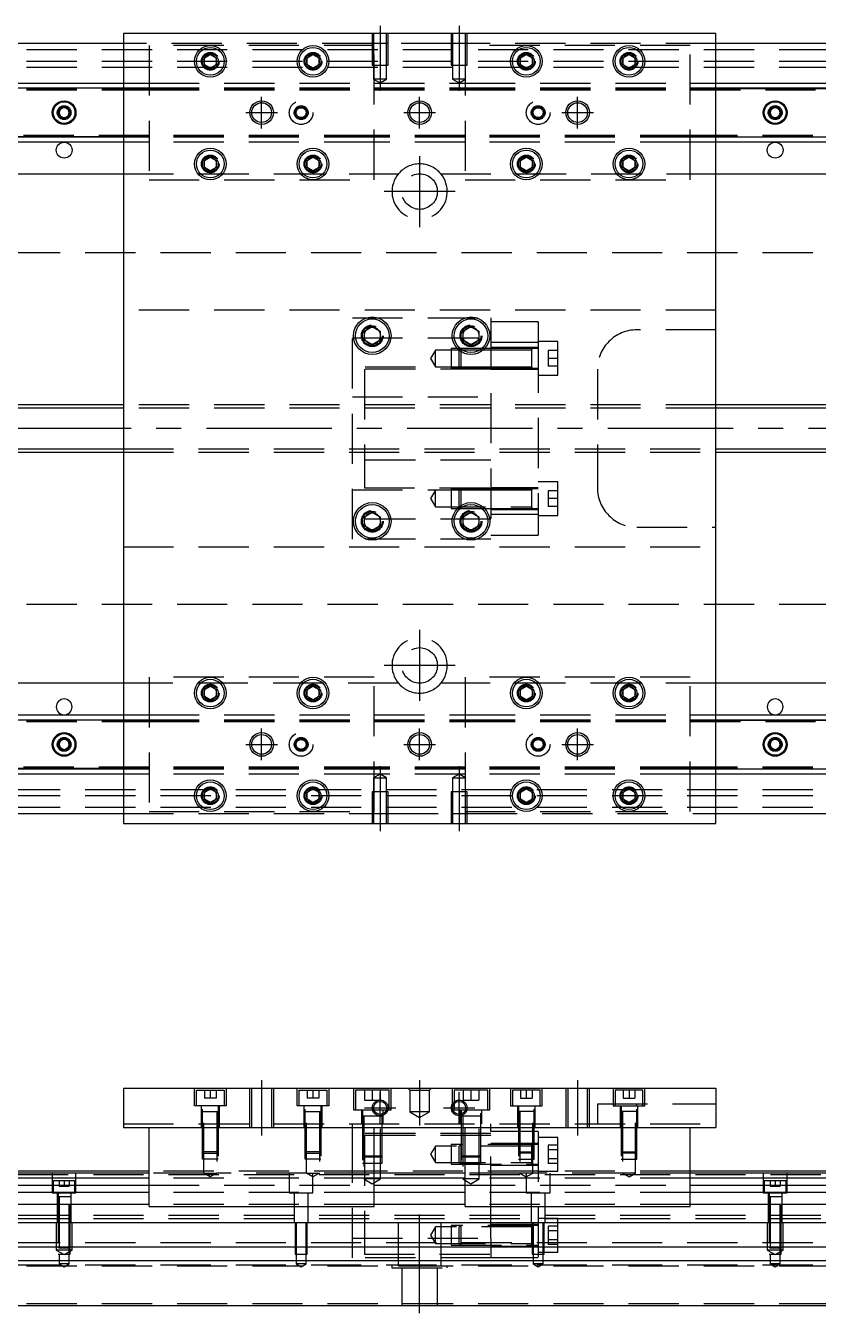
# Model space of a CAD drawing. Extents: x -10 to 780, y -259 to 102.
# Drawn here: x 190.3 to 390.9, y -224.1 to 102 of the extents above; entities that cross this region are included whole.
import ezdxf

# ---------------------------------------------------------------- set-up
doc = ezdxf.new("R2010")
doc.units = 0
doc.linetypes.add('CENTER', pattern=[50.8, 31.75, -6.35, 6.35, -6.35])
doc.linetypes.add('DASHED', pattern=[19.05, 12.7, -6.35])
doc.layers.get('0').update_dxf_attribs({"linetype": 'CONTINUOUS'})
doc.layers.add('CENTER', color=1, linetype='CENTER')

msp = doc.modelspace()

# ---------------------------------------------------------------- linework, layer by layer
at = {"color": 7, "linetype": 'CONTINUOUS'}
for p, q in [((365, 100), (215, 100)), ((215, 100), (215, -100)), ((365, -100), (365, 100)), ((215, 97.5), (0, 97.5)), ((235.5, 93.866026), (237, 94.73205)), ((237, 94.73205), (238.5, 93.866026)), ((261.5, 93.866026), (263, 94.73205)), ((263, 94.73205), (264.5, 93.866026)), ((315.5, 93.866026), (317, 94.73205)), ((317, 94.73205), (318.5, 93.866026)), ((341.5, 93.866026), (343, 94.73205)), ((343, 94.73205), (344.5, 93.866026)), ((580, 97.5), (365, 97.5)), ((235.5, 92.133974), (235.5, 93.866026)), ((237, 91.26795), (235.5, 92.133974)), ((238.5, 92.133974), (237, 91.26795)), ((238.5, 93.866026), (238.5, 92.133974)), ((261.5, 92.133974), (261.5, 93.866026)), ((263, 91.26795), (261.5, 92.133974)), ((264.5, 92.133974), (263, 91.26795)), ((264.5, 93.866026), (264.5, 92.133974)), ((315.5, 92.133974), (315.5, 93.866026)), ((317, 91.26795), (315.5, 92.133974)), ((318.5, 92.133974), (317, 91.26795)), ((318.5, 93.866026), (318.5, 92.133974)), ((341.5, 92.133974), (341.5, 93.866026)), ((343, 91.26795), (341.5, 92.133974)), ((344.5, 92.133974), (343, 91.26795)), ((344.5, 93.866026), (344.5, 92.133974)), ((0, 87.5), (215, 87.5)), ((0, 86.247728), (215, 86.247728)), ((365, 87.5), (580, 87.5)), ((365, 86.247728), (580, 86.247728)), ((198.75, 80.721688), (200, 81.443376)), ((198.75, 79.278312), (198.75, 80.721688)), ((200, 78.556624), (198.75, 79.278312)), ((200, 81.443376), (201.25, 80.721688)), ((201.25, 79.278312), (200, 78.556624)), ((201.25, 80.721688), (201.25, 79.278312)), ((378.75, 80.721688), (380, 81.443376)), ((378.75, 79.278312), (378.75, 80.721688)), ((380, 78.556624), (378.75, 79.278312)), ((380, 81.443376), (381.25, 80.721688)), ((381.25, 79.278312), (380, 78.556624)), ((381.25, 80.721688), (381.25, 79.278312)), ((215, 73.752272), (0, 73.752272)), ((215, 72.5), (0, 72.5)), ((580, 73.752272), (365, 73.752272)), ((580, 72.5), (365, 72.5)), ((235.5, 67.866026), (237, 68.73205)), ((237, 68.73205), (238.5, 67.866026)), ((261.5, 67.866026), (263, 68.73205)), ((263, 68.73205), (264.5, 67.866026)), ((315.5, 67.866026), (317, 68.73205)), ((317, 68.73205), (318.5, 67.866026)), ((341.5, 67.866026), (343, 68.73205)), ((343, 68.73205), (344.5, 67.866026)), ((235.5, 66.133974), (235.5, 67.866026)), ((237, 65.26795), (235.5, 66.133974)), ((238.5, 66.133974), (237, 65.26795)), ((238.5, 67.866026), (238.5, 66.133974)), ((261.5, 66.133974), (261.5, 67.866026)), ((263, 65.26795), (261.5, 66.133974)), ((264.5, 66.133974), (263, 65.26795)), ((264.5, 67.866026), (264.5, 66.133974)), ((315.5, 66.133974), (315.5, 67.866026)), ((317, 65.26795), (315.5, 66.133974)), ((318.5, 66.133974), (317, 65.26795)), ((318.5, 67.866026), (318.5, 66.133974)), ((341.5, 66.133974), (341.5, 67.866026)), ((343, 65.26795), (341.5, 66.133974)), ((344.5, 66.133974), (343, 65.26795)), ((344.5, 67.866026), (344.5, 66.133974)), ((175.361903, 64.5), (215, 64.5)), ((365, 64.5), (404.638097, 64.5)), ((276, 24.6547), (278, 25.809402)), ((276, 22.3453), (276, 24.6547)), ((278, 25.809402), (280, 24.6547)), ((280, 24.6547), (280, 22.3453)), ((301, 24.6547), (303, 25.809402)), ((301, 22.3453), (301, 24.6547)), ((303, 25.809402), (305, 24.6547)), ((305, 24.6547), (305, 22.3453)), ((278, 21.190598), (276, 22.3453)), ((280, 22.3453), (278, 21.190598)), ((303, 21.190598), (301, 22.3453)), ((305, 22.3453), (303, 21.190598)), ((215, 6), (60.5, 6)), ((525, 6), (365, 6)), ((60.5, -6), (215, -6)), ((365, -6), (525, -6)), ((276, -22.3453), (278, -21.190598)), ((276, -24.6547), (276, -22.3453)), ((278, -21.190598), (280, -22.3453)), ((280, -22.3453), (280, -24.6547)), ((301, -22.3453), (303, -21.190598)), ((301, -24.6547), (301, -22.3453)), ((303, -21.190598), (305, -22.3453)), ((305, -22.3453), (305, -24.6547)), ((278, -25.809402), (276, -24.6547)), ((280, -24.6547), (278, -25.809402)), ((303, -25.809402), (301, -24.6547)), ((305, -24.6547), (303, -25.809402)), ((215, -64.5), (175.361903, -64.5)), ((404.638097, -64.5), (365, -64.5)), ((235.5, -66.133974), (237, -65.26795)), ((235.5, -67.866026), (235.5, -66.133974)), ((237, -68.73205), (235.5, -67.866026)), ((237, -65.26795), (238.5, -66.133974)), ((238.5, -67.866026), (237, -68.73205)), ((238.5, -66.133974), (238.5, -67.866026)), ((261.5, -66.133974), (263, -65.26795)), ((261.5, -67.866026), (261.5, -66.133974)), ((263, -68.73205), (261.5, -67.866026)), ((263, -65.26795), (264.5, -66.133974)), ((264.5, -67.866026), (263, -68.73205)), ((264.5, -66.133974), (264.5, -67.866026)), ((315.5, -66.133974), (317, -65.26795)), ((315.5, -67.866026), (315.5, -66.133974)), ((317, -68.73205), (315.5, -67.866026)), ((317, -65.26795), (318.5, -66.133974)), ((318.5, -67.866026), (317, -68.73205)), ((318.5, -66.133974), (318.5, -67.866026)), ((341.5, -66.133974), (343, -65.26795)), ((341.5, -67.866026), (341.5, -66.133974)), ((343, -68.73205), (341.5, -67.866026)), ((343, -65.26795), (344.5, -66.133974)), ((344.5, -67.866026), (343, -68.73205)), ((344.5, -66.133974), (344.5, -67.866026)), ((0, -72.5), (215, -72.5)), ((0, -73.752272), (215, -73.752272)), ((365, -72.5), (580, -72.5)), ((365, -73.752272), (580, -73.752272)), ((198.75, -79.278312), (200, -78.556624)), ((198.75, -80.721688), (198.75, -79.278312)), ((200, -81.443376), (198.75, -80.721688)), ((200, -78.556624), (201.25, -79.278312)), ((201.25, -80.721688), (200, -81.443376)), ((201.25, -79.278312), (201.25, -80.721688)), ((378.75, -79.278312), (380, -78.556624)), ((378.75, -80.721688), (378.75, -79.278312)), ((380, -81.443376), (378.75, -80.721688)), ((380, -78.556624), (381.25, -79.278312)), ((381.25, -80.721688), (380, -81.443376)), ((381.25, -79.278312), (381.25, -80.721688)), ((215, -86.247728), (0, -86.247728)), ((215, -87.5), (0, -87.5)), ((580, -86.247728), (365, -86.247728)), ((580, -87.5), (365, -87.5)), ((235.5, -92.133974), (237, -91.26795)), ((237, -91.26795), (238.5, -92.133974)), ((261.5, -92.133974), (263, -91.26795)), ((263, -91.26795), (264.5, -92.133974)), ((315.5, -92.133974), (317, -91.26795)), ((317, -91.26795), (318.5, -92.133974)), ((341.5, -92.133974), (343, -91.26795)), ((343, -91.26795), (344.5, -92.133974)), ((235.5, -93.866026), (235.5, -92.133974)), ((237, -94.73205), (235.5, -93.866026)), ((238.5, -93.866026), (237, -94.73205)), ((238.5, -92.133974), (238.5, -93.866026)), ((261.5, -93.866026), (261.5, -92.133974)), ((263, -94.73205), (261.5, -93.866026)), ((264.5, -93.866026), (263, -94.73205)), ((264.5, -92.133974), (264.5, -93.866026)), ((315.5, -93.866026), (315.5, -92.133974)), ((317, -94.73205), (315.5, -93.866026)), ((318.5, -93.866026), (317, -94.73205)), ((318.5, -92.133974), (318.5, -93.866026)), ((341.5, -93.866026), (341.5, -92.133974)), ((343, -94.73205), (341.5, -93.866026)), ((344.5, -93.866026), (343, -94.73205)), ((344.5, -92.133974), (344.5, -93.866026)), ((0, -97.5), (215, -97.5)), ((365, -97.5), (580, -97.5)), ((215, -100), (365, -100)), ((215, -167.06), (365, -167.06)), ((215, -167.06), (215, -177.06)), ((365, -167.06), (365, -177.06)), ((215, -177.06), (365, -177.06)), ((221.5, -197.06), (221.5, -177.06)), ((278.5, -197.06), (278.5, -177.06)), ((301.5, -197.06), (301.5, -177.06)), ((358.5, -197.06), (358.5, -177.06)), ((221.5, -188.56), (0, -188.56)), ((221.5, -188.06), (60.5, -188.06)), ((301.5, -188.56), (278.5, -188.56)), ((525, -188.06), (358.5, -188.06)), ((580, -188.56), (358.5, -188.56)), ((221.5, -189.812272), (0, -189.812272)), ((0, -191.58668), (221.5, -191.58668)), ((301.5, -189.812272), (278.5, -189.812272)), ((278.5, -191.58668), (301.5, -191.58668)), ((580, -189.812272), (358.5, -189.812272)), ((358.5, -191.58668), (580, -191.58668)), ((221.5, -193.483076), (0, -193.483076)), ((301.5, -193.483076), (278.5, -193.483076)), ((580, -193.483076), (358.5, -193.483076)), ((221.5, -196.537372), (0, -196.537372)), ((221.5, -197.06), (278.5, -197.06)), ((301.5, -196.537372), (278.5, -196.537372)), ((301.5, -197.06), (358.5, -197.06)), ((580, -196.537372), (358.5, -196.537372)), ((0, -201.06), (580, -201.06)), ((580, -207.36), (0, -207.36)), ((580, -210.76), (0, -210.76)), ((0, -222.06), (580, -222.06))]:
    msp.add_line(p, q, dxfattribs=at)
at = {"color": 3, "linetype": 'DASHED'}
for p, q in [((278.000006, 100), (278.000006, 92)), ((278.35, 100), (278.35, 92)), ((281.65, 92), (281.65, 100)), ((281.999994, 92), (281.999994, 100)), ((298.000006, 100), (298.000006, 92)), ((298.35, 100), (298.35, 92)), ((301.65, 92), (301.65, 100)), ((301.999994, 92), (301.999994, 100)), ((0, 96), (580, 96)), ((278.000006, 97.5), (215, 97.5)), ((278.5, 97), (221.5, 97)), ((221.5, 97), (221.5, 63)), ((281.999994, 97.5), (278.000006, 97.5)), ((278.5, 63), (278.5, 97)), ((298.000006, 97.5), (281.999994, 97.5)), ((301.999994, 97.5), (298.000006, 97.5)), ((358.5, 97), (301.5, 97)), ((301.5, 97), (301.5, 63)), ((365, 97.5), (301.999994, 97.5)), ((358.5, 63), (358.5, 97)), ((0, 93), (580, 93)), ((0, 91.5), (580, 91.5)), ((238.973226, 93.326156), (239, 93)), ((261, 93), (261.023172, 93.30356)), ((278.000006, 92), (281.999994, 92)), ((278.35, 92), (278.35, 88.5)), ((281.65, 88.5), (281.65, 92)), ((298.000006, 92), (301.999994, 92)), ((298.35, 92), (298.35, 88.5)), ((301.65, 88.5), (301.65, 92)), ((318.973226, 93.326156), (319, 93)), ((341, 93), (341.030168, 93.346066)), ((281.65, 88.5), (278.35, 88.5)), ((278.35, 88.5), (280, 87.547372)), ((280, 87.547372), (281.65, 88.5)), ((301.65, 88.5), (298.35, 88.5)), ((298.35, 88.5), (300, 87.547372)), ((300, 87.547372), (301.65, 88.5)), ((0, 86.1147), (215, 86.1147)), ((0, 86.1), (221.5, 86.1)), ((0, 85.8), (221.5, 85.8)), ((215, 87.5), (221.5, 87.5)), ((215, 86.247728), (221.5, 86.247728)), ((215, 86.1147), (221.5, 86.1147)), ((221.5, 87.5), (278.5, 87.5)), ((221.5, 86.247728), (278.5, 86.247728)), ((221.5, 86.1147), (278.5, 86.1147)), ((221.5, 86.1), (278.5, 86.1)), ((221.5, 85.8), (278.5, 85.8)), ((278.5, 87.5), (301.5, 87.5)), ((278.5, 86.247728), (301.5, 86.247728)), ((278.5, 86.1147), (301.5, 86.1147)), ((278.5, 86.1), (301.5, 86.1)), ((278.5, 85.8), (301.5, 85.8)), ((301.5, 87.5), (358.5, 87.5)), ((301.5, 86.247728), (358.5, 86.247728)), ((301.5, 86.1147), (358.5, 86.1147)), ((301.5, 86.1), (358.5, 86.1)), ((301.5, 86.1), (358.5, 86.1)), ((301.5, 85.8), (358.5, 85.8)), ((301.5, 85.8), (358.5, 85.8)), ((358.5, 87.5), (365, 87.5)), ((358.5, 86.247728), (365, 86.247728)), ((358.5, 86.1147), (365, 86.1147)), ((358.5, 86.1), (580, 86.1)), ((358.5, 85.8), (580, 85.8)), ((365, 86.1147), (580, 86.1147)), ((198.5, 80), (198.516134, 80.21941)), ((378.5, 80), (378.516134, 80.21941)), ((221.5, 74.2), (0, 74.2)), ((221.5, 73.9), (0, 73.9)), ((215, 73.8853), (0, 73.8853)), ((221.5, 73.8853), (215, 73.8853)), ((221.5, 73.752272), (215, 73.752272)), ((221.5, 72.5), (215, 72.5)), ((278.5, 74.2), (221.5, 74.2)), ((278.5, 73.9), (221.5, 73.9)), ((278.5, 73.8853), (221.5, 73.8853)), ((278.5, 73.752272), (221.5, 73.752272)), ((278.5, 72.5), (221.5, 72.5)), ((301.5, 74.2), (278.5, 74.2)), ((301.5, 73.9), (278.5, 73.9)), ((301.5, 73.8853), (278.5, 73.8853)), ((301.5, 73.752272), (278.5, 73.752272)), ((301.5, 72.5), (278.5, 72.5)), ((358.5, 74.2), (301.5, 74.2)), ((358.5, 74.2), (301.5, 74.2)), ((358.5, 73.9), (301.5, 73.9)), ((358.5, 73.9), (301.5, 73.9)), ((358.5, 73.8853), (301.5, 73.8853)), ((358.5, 73.752272), (301.5, 73.752272)), ((358.5, 72.5), (301.5, 72.5)), ((580, 74.2), (358.5, 74.2)), ((580, 73.9), (358.5, 73.9)), ((365, 73.8853), (358.5, 73.8853)), ((365, 73.752272), (358.5, 73.752272)), ((365, 72.5), (358.5, 72.5)), ((580, 73.8853), (365, 73.8853)), ((235, 67), (235.030168, 67.346066)), ((261, 67), (261.023172, 67.30356)), ((318.973226, 67.326156), (319, 67)), ((341, 67), (341.030168, 67.346066)), ((215, 64.5), (284.638098, 64.5)), ((221.5, 63), (278.5, 63)), ((295.361903, 64.5), (365, 64.5)), ((301.5, 63), (358.5, 63)), ((580, 44.5), (0, 44.5)), ((365, 30), (215, 30)), ((273, -28), (273, 28)), ((273, 28), (308, 28)), ((308, 28), (308, -28)), ((320, 27), (308, 27)), ((320, 27), (320, 21.748564)), ((273, 23), (308, 23)), ((275.5, 23.5), (275.518502, 23.803588)), ((300.5, 23.5), (300.518502, 23.803588)), ((365, 25), (345, 25)), ((294, 19.85352), (292.787564, 17.75352)), ((294, 15.65352), (294, 19.85352)), ((298, 19.85352), (294, 19.85352)), ((298, 20.253516), (298, 15.253526)), ((299.532604, 20.253516), (298, 20.253516)), ((300, 19.85352), (298, 19.85352)), ((300.25722, 20.253516), (299.532604, 20.253516)), ((300.33547, 20.18899), (300, 19.85352)), ((300, 19.81727), (300, 19.85352)), ((300.816954, 19.85352), (300, 19.85352)), ((300, 15.65352), (300, 19.81727)), ((300.4, 20.253518), (300.25722, 20.253516)), ((300.4, 20.25352), (300.33547, 20.18899)), ((300.4, 20.25352), (300.4, 20.13808)), ((305.742786, 20.25352), (300.4, 20.25352)), ((305.74278, 20.253516), (300.4, 20.253518)), ((300.4, 20.13808), (300.4, 19.524764)), ((305.183046, 19.85352), (300.816954, 19.85352)), ((306.04396, 19.85352), (305.183046, 19.85352)), ((306.467402, 20.25352), (305.742786, 20.25352)), ((308, 19.85352), (306.04396, 19.85352)), ((308, 20.253516), (306.467396, 20.253516)), ((308, 20.25352), (306.467402, 20.25352)), ((320, 21.748564), (308, 21.748564)), ((320, 20.50352), (308, 20.50352)), ((318.405, 20.25352), (308, 20.25352)), ((318.4, 19.85352), (308, 19.85352)), ((320, 20.25352), (318.395, 20.25352)), ((318.4, 15.253516), (318.4, 20.253526)), ((318.4, 19.85352), (318.4, 20.253526)), ((318.4, 15.253516), (318.4, 20.253526)), ((318.4, 19.996122), (318.4, 20.25352)), ((318.4, 20.25352), (318.4, 19.996072)), ((318.4, 15.51097), (318.4, 19.996122)), ((318.4, 15.65352), (318.4, 19.85352)), ((325, 22.00352), (320, 22.00352)), ((320, 21.748564), (320, -21.748564)), ((322.5, 19.75352), (322.5, 17.75352)), ((325, 19.75352), (322.5, 19.75352)), ((325, 13.50352), (325, 22.00352)), ((292.787564, 17.75352), (294, 15.65352)), ((300.4, 19.524764), (300.4, 15.25352)), ((322.5, 17.75352), (322.5, 15.75352)), ((325, 17.75352), (322.5, 17.75352)), ((308, 15.5), (273, 15.5)), ((276, 15), (276, -15)), ((308, 15), (276, 15)), ((294, 15.65352), (298, 15.65352)), ((298, 15.65352), (300, 15.65352)), ((298, 15.253526), (300.4, 15.253524)), ((300, 15.65352), (308, 15.65352)), ((300, 15.65352), (300.4, 15.25352)), ((300.4, 15.25352), (308, 15.25352)), ((308, 15.65352), (318.4, 15.65352)), ((308, 15.25352), (318.405, 15.25352)), ((308, 15.00352), (320, 15.00352)), ((318.395, 15.25352), (320, 15.25352)), ((318.4, 15.253516), (318.4, 15.65352)), ((318.4, 15.510988), (318.4, 15.25352)), ((318.4, 15.25352), (318.4, 15.51097)), ((320, 13.50352), (325, 13.50352)), ((325, 15.75352), (322.5, 15.75352)), ((335, 15), (335, -15)), ((273, 8), (308, 8)), ((365, 6), (215, 6)), ((365, 5.125), (215, 5.125)), ((215, -5.125), (365, -5.125)), ((215, -6), (365, -6)), ((308, -8), (273, -8)), ((273, -15.5), (308, -15.5)), ((276, -15), (308, -15)), ((294, -15.65352), (292.787564, -17.75352)), ((294, -19.85352), (294, -15.65352)), ((298, -15.65352), (294, -15.65352)), ((298, -15.253526), (298, -20.253516)), ((300.399994, -15.253526), (298, -15.253526)), ((300, -15.65352), (298, -15.65352)), ((300.4, -15.25352), (300, -15.65352)), ((300, -19.85352), (300, -15.65352)), ((308, -15.65352), (300, -15.65352)), ((308, -15.253526), (300.399994, -15.253526)), ((300.4, -15.25352), (300.4, -19.524764)), ((308, -15.25352), (300.4, -15.25352)), ((320, -15.00352), (308, -15.00352)), ((318.405, -15.25352), (308, -15.25352)), ((318.4, -15.65352), (308, -15.65352)), ((320, -15.25352), (318.395, -15.25352)), ((318.4, -20.253526), (318.4, -15.253516)), ((318.4, -20.25267), (318.4, -15.253516)), ((318.4, -15.51092), (318.4, -15.25352)), ((318.4, -15.25352), (318.4, -15.51097)), ((318.4, -19.996072), (318.4, -15.51092)), ((325, -13.50352), (320, -13.50352)), ((322.5, -15.75352), (322.5, -17.75352)), ((325, -15.75352), (322.5, -15.75352)), ((325, -22.00352), (325, -13.50352)), ((292.787564, -17.75352), (294, -19.85352)), ((300.4, -19.524764), (300.4, -20.13808)), ((322.5, -17.75352), (322.5, -19.75352)), ((325, -17.75352), (322.5, -17.75352)), ((294, -19.85352), (318.4, -19.85352)), ((298, -20.253516), (299.532604, -20.253516)), ((299.532604, -20.253516), (300.25722, -20.253516)), ((300, -19.85352), (300.33547, -20.18899)), ((300.25722, -20.253516), (300.399994, -20.253516)), ((300.33547, -20.18899), (300.4, -20.25352)), ((300.4, -20.13808), (300.4, -20.25352)), ((300.4, -20.25352), (305.742786, -20.25352)), ((305.742786, -20.25352), (306.467402, -20.25352)), ((306.467396, -20.253516), (308, -20.253516)), ((306.467402, -20.25352), (308, -20.25352)), ((308, -20.25352), (318.405, -20.25352)), ((308, -20.50352), (320, -20.50352)), ((320, -21.748564), (308, -21.748564)), ((320, -21.748564), (308, -21.748564)), ((318.395, -20.25352), (320, -20.25352)), ((318.4, -19.996054), (318.4, -20.25352)), ((318.4, -20.25352), (318.4, -19.996072)), ((318.4, -20.253526), (318.4, -20.25267)), ((320, -21.748564), (320, -27)), ((320, -22.00352), (325, -22.00352)), ((325, -19.75352), (322.5, -19.75352)), ((308, -23), (273, -23)), ((275.5, -23.5), (275.518502, -23.196412)), ((300.5, -23.5), (300.518502, -23.196412)), ((345, -25), (365, -25)), ((308, -28), (273, -28)), ((308, -27), (320, -27)), ((215, -30), (365, -30)), ((0, -44.5), (580, -44.5)), ((284.638098, -64.5), (215, -64.5)), ((278.5, -63), (221.5, -63)), ((221.5, -63), (221.5, -97)), ((278.5, -97), (278.5, -63)), ((365, -64.5), (295.361903, -64.5)), ((358.5, -63), (301.5, -63)), ((301.5, -63), (301.5, -97)), ((358.5, -97), (358.5, -63)), ((238.973226, -66.673844), (239, -67)), ((261, -67), (261.023172, -66.69644)), ((318.973226, -66.673844), (319, -67)), ((344.973226, -66.673844), (345, -67)), ((0, -73.8853), (215, -73.8853)), ((0, -73.9), (221.5, -73.9)), ((0, -74.2), (221.5, -74.2)), ((215, -72.5), (221.5, -72.5)), ((215, -73.752272), (221.5, -73.752272)), ((215, -73.8853), (221.5, -73.8853)), ((221.5, -72.5), (278.5, -72.5)), ((221.5, -73.752272), (278.5, -73.752272)), ((221.5, -73.8853), (278.5, -73.8853)), ((221.5, -73.9), (278.5, -73.9)), ((221.5, -74.2), (278.5, -74.2)), ((278.5, -72.5), (301.5, -72.5)), ((278.5, -73.752272), (301.5, -73.752272)), ((278.5, -73.8853), (301.5, -73.8853)), ((278.5, -73.9), (301.5, -73.9)), ((278.5, -74.2), (301.5, -74.2)), ((301.5, -72.5), (358.5, -72.5)), ((301.5, -73.752272), (358.5, -73.752272)), ((301.5, -73.8853), (358.5, -73.8853)), ((301.5, -73.9), (358.5, -73.9)), ((301.5, -73.9), (358.5, -73.9)), ((301.5, -74.2), (358.5, -74.2)), ((301.5, -74.2), (358.5, -74.2)), ((358.5, -72.5), (365, -72.5)), ((358.5, -73.752272), (365, -73.752272)), ((358.5, -73.8853), (365, -73.8853)), ((358.5, -73.9), (580, -73.9)), ((358.5, -74.2), (580, -74.2)), ((365, -73.8853), (580, -73.8853)), ((198.5, -80), (198.516134, -79.78059)), ((381.477374, -79.74045), (381.5, -80)), ((221.5, -85.8), (0, -85.8)), ((221.5, -86.1), (0, -86.1)), ((215, -86.1147), (0, -86.1147)), ((221.5, -86.1147), (215, -86.1147)), ((221.5, -86.247728), (215, -86.247728)), ((221.5, -87.5), (215, -87.5)), ((278.5, -85.8), (221.5, -85.8)), ((278.5, -86.1), (221.5, -86.1)), ((278.5, -86.1147), (221.5, -86.1147)), ((278.5, -86.247728), (221.5, -86.247728)), ((278.5, -87.5), (221.5, -87.5)), ((280, -87.547372), (278.35, -88.5)), ((301.5, -85.8), (278.5, -85.8)), ((301.5, -86.1), (278.5, -86.1)), ((301.5, -86.1147), (278.5, -86.1147)), ((301.5, -86.247728), (278.5, -86.247728)), ((301.5, -87.5), (278.5, -87.5)), ((281.65, -88.5), (280, -87.547372)), ((300, -87.547372), (298.35, -88.5)), ((301.65, -88.5), (300, -87.547372)), ((358.5, -85.8), (301.5, -85.8)), ((358.5, -85.8), (301.5, -85.8)), ((358.5, -86.1), (301.5, -86.1)), ((358.5, -86.1), (301.5, -86.1)), ((358.5, -86.1147), (301.5, -86.1147)), ((358.5, -86.247728), (301.5, -86.247728)), ((358.5, -87.5), (301.5, -87.5)), ((580, -85.8), (358.5, -85.8)), ((580, -86.1), (358.5, -86.1)), ((365, -86.1147), (358.5, -86.1147)), ((365, -86.247728), (358.5, -86.247728)), ((365, -87.5), (358.5, -87.5)), ((580, -86.1147), (365, -86.1147)), ((278.35, -88.5), (280, -88.5)), ((278.35, -88.5), (278.35, -92)), ((280, -88.5), (281.65, -88.5)), ((281.65, -92), (281.65, -88.5)), ((298.35, -88.5), (300, -88.5)), ((298.35, -88.5), (298.35, -92)), ((300, -88.5), (301.65, -88.5)), ((301.65, -92), (301.65, -88.5)), ((580, -91.5), (0, -91.5)), ((580, -93), (0, -93)), ((238.973226, -92.673844), (239, -93)), ((264.973226, -92.673844), (265, -93)), ((281.999994, -92), (278.000006, -92)), ((278.000006, -92), (278.000006, -100)), ((278.35, -92), (278.35, -100)), ((281.65, -100), (281.65, -92)), ((281.999994, -100), (281.999994, -92)), ((301.999994, -92), (298.000006, -92)), ((298.000006, -92), (298.000006, -100)), ((298.35, -92), (298.35, -100)), ((301.65, -100), (301.65, -92)), ((301.999994, -100), (301.999994, -92)), ((318.973226, -92.673844), (319, -93)), ((341, -93), (341.030168, -92.653934)), ((580, -96), (0, -96)), ((215, -97.5), (278.000006, -97.5)), ((221.5, -97), (278.5, -97)), ((278.000006, -97.5), (281.999994, -97.5)), ((281.999994, -97.5), (298.000006, -97.5)), ((298.000006, -97.5), (301.999994, -97.5)), ((301.5, -97), (358.5, -97)), ((301.999994, -97.5), (365, -97.5)), ((233, -171.56), (233, -167.06)), ((233.5, -167.56), (240.5, -167.56)), ((233.5, -171.56), (233.5, -167.56)), ((235.5, -167.56), (235.5, -169.56)), ((237, -167.56), (237, -169.56)), ((238.5, -167.56), (238.5, -169.56)), ((240.5, -167.56), (240.5, -171.56)), ((241, -167.06), (241, -171.56)), ((247.000006, -177.06), (247.000006, -167.06)), ((247.5, -177.06), (247.5, -167.06)), ((252.5, -167.06), (252.5, -177.06)), ((252.999994, -167.06), (252.999994, -177.06)), ((259, -171.56), (259, -167.06)), ((259.5, -167.56), (266.5, -167.56)), ((259.5, -171.56), (259.5, -167.56)), ((261.5, -167.56), (261.5, -169.56)), ((263, -167.56), (263, -169.56)), ((264.5, -167.56), (264.5, -169.56)), ((266.5, -167.56), (266.5, -171.56)), ((267, -167.06), (267, -171.56)), ((273.25, -167.06), (273.25, -172.56)), ((282.25, -167.56), (273.75, -167.56)), ((273.75, -167.56), (273.75, -172.56)), ((276, -167.56), (276, -170.06)), ((278, -167.56), (278, -170.06)), ((280, -167.56), (280, -170.06)), ((282.25, -172.56), (282.25, -167.56)), ((282.75, -172.56), (282.75, -167.06)), ((287.5, -167.56), (287, -167.06)), ((287.5, -167.56), (287.5, -173.06)), ((287.5, -167.56), (292.5, -167.56)), ((292.5, -167.56), (293, -167.06)), ((292.5, -173.06), (292.5, -167.56)), ((298.25, -167.06), (298.25, -172.56)), ((307.25, -167.56), (298.75, -167.56)), ((298.75, -167.56), (298.75, -170.49875)), ((301, -167.56), (301, -170.06)), ((303, -167.56), (303, -170.06)), ((305, -167.56), (305, -170.06)), ((307.25, -172.56), (307.25, -167.56)), ((307.75, -172.56), (307.75, -167.06)), ((313, -167.06), (313, -171.56)), ((320.5, -167.56), (313.5, -167.56)), ((313.5, -167.56), (313.5, -171.56)), ((315.5, -167.56), (315.5, -169.56)), ((317, -167.56), (317, -169.56)), ((318.5, -167.56), (318.5, -169.56)), ((320.5, -171.56), (320.5, -167.56)), ((321, -171.56), (321, -167.06)), ((327.000006, -167.06), (327.000006, -177.06)), ((327.5, -167.06), (327.5, -177.06)), ((332.5, -177.06), (332.5, -167.06)), ((332.999994, -177.06), (332.999994, -167.06)), ((339, -167.06), (339, -171.56)), ((346.5, -167.56), (339.5, -167.56)), ((339.5, -167.56), (339.5, -171.56)), ((341.5, -167.56), (341.5, -169.56)), ((343, -167.56), (343, -169.56)), ((344.5, -167.56), (344.5, -169.56)), ((346.5, -171.56), (346.5, -167.56)), ((347, -171.56), (347, -167.06)), ((241, -171.56), (233, -171.56)), ((234.75, -177.06), (234.75, -171.56)), ((235.000006, -185.06), (234.999977, -171.56)), ((237, -169.56), (235.5, -169.56)), ((238.5, -169.56), (237, -169.56)), ((239.000023, -171.56), (238.999994, -185.06)), ((239.25, -171.56), (239.25, -177.06)), ((267, -171.56), (259, -171.56)), ((260.75, -177.06), (260.75, -171.56)), ((261.000006, -185.06), (260.999977, -171.56)), ((263, -169.56), (261.5, -169.56)), ((264.5, -169.56), (263, -169.56)), ((265.000023, -171.56), (264.999994, -185.06)), ((265.25, -171.56), (265.25, -177.06)), ((273.25, -172.56), (282.75, -172.56)), ((275.25, -172.56), (275.25, -176.06)), ((275.500006, -172.56), (275.500006, -186.06)), ((276, -170.06), (278, -170.06)), ((278, -170.06), (280, -170.06)), ((280.499994, -186.06), (280.499994, -172.56)), ((280.75, -176.06), (280.75, -172.56)), ((298.25, -172.56), (307.75, -172.56)), ((298.75, -170.49875), (298.75, -170.982968)), ((298.75, -170.982968), (298.75, -172.56)), ((300.25, -172.56), (300.25, -176.06)), ((300.500006, -172.56), (300.500006, -186.06)), ((301, -170.06), (303, -170.06)), ((303, -170.06), (305, -170.06)), ((305.499994, -186.06), (305.499994, -172.56)), ((305.75, -176.06), (305.75, -172.56)), ((313, -171.56), (321, -171.56)), ((314.75, -171.56), (314.75, -177.06)), ((314.999977, -171.56), (315.000006, -185.06)), ((315.5, -169.56), (317, -169.56)), ((317, -169.56), (318.5, -169.56)), ((318.999994, -185.06), (319.000023, -171.56)), ((319.25, -177.06), (319.25, -171.56)), ((335, -171.06), (335, -176.06)), ((335, -171.06), (365, -171.06)), ((339, -171.56), (347, -171.56)), ((340.75, -171.56), (340.75, -177.06)), ((340.999977, -171.56), (341.000006, -185.06)), ((341.5, -169.56), (343, -169.56)), ((343, -169.56), (344.5, -169.56)), ((344.999994, -185.06), (345.000023, -171.56)), ((345, -171.56), (345, -171.06)), ((345.25, -177.06), (345.25, -171.56)), ((215, -176.06), (365, -176.06)), ((235, -172.955), (239, -172.96)), ((235, -172.96), (235, -172.955)), ((235, -172.965), (235, -172.96)), ((235.35, -188.56), (235.35, -172.96)), ((238.65, -172.96), (238.65, -188.56)), ((239, -172.955), (239, -172.96)), ((239, -172.96), (239, -172.965)), ((261, -172.96), (265, -172.96)), ((261.35, -188.56), (261.35, -172.96)), ((264.65, -172.96), (264.65, -188.56)), ((273, -177.06), (273, -176.06)), ((280.500006, -174.16), (275.499994, -174.16)), ((275.9, -174.16), (275.9, -190.06)), ((280.1, -190.06), (280.1, -174.16)), ((292.5, -173.06), (287.5, -173.06)), ((287.5, -173.06), (290, -174.503376)), ((290, -174.503376), (292.5, -173.06)), ((305.500006, -174.16), (300.499994, -174.16)), ((300.9, -174.16), (300.9, -190.06)), ((305.1, -190.06), (305.1, -174.16)), ((308, -177.06), (308, -176.06)), ((319, -172.96), (315, -172.96)), ((315.35, -172.96), (315.35, -188.56)), ((318.65, -188.56), (318.65, -172.96)), ((345, -172.955), (341, -172.96)), ((341, -172.955), (341, -172.96)), ((341, -172.96), (341, -172.965)), ((341.35, -172.96), (341.35, -188.56)), ((344.65, -188.56), (344.65, -172.96)), ((345, -172.96), (345, -172.955)), ((345, -172.965), (345, -172.96)), ((273, -188.935), (273, -177.06)), ((308, -178.56), (273, -178.56)), ((308, -179.06), (276, -179.06)), ((276, -179.06), (276, -209.06)), ((308, -197.06), (308, -177.06)), ((320, -178.06), (308, -178.06)), ((320, -178.06), (320, -210.06)), ((294, -181.71), (292.787564, -183.81)), ((294, -185.91), (294, -181.71)), ((318.4, -181.71), (294, -181.71)), ((320, -181.31), (298, -181.310004)), ((298, -181.310004), (298, -186.309994)), ((300.4, -181.310003), (300.4, -186.309995)), ((320, -181.06), (308, -181.06)), ((318.4, -186.31), (318.4, -181.31)), ((325, -179.56), (320, -179.56)), ((322.5, -181.500598), (322.5, -186.119402)), ((325, -181.500598), (322.5, -181.500598)), ((325, -188.06), (325, -179.56)), ((239, -183.21), (235, -183.21)), ((235.35, -183.56), (235, -183.21)), ((238.999994, -185.06), (235.000006, -185.06)), ((235.35, -183.56), (238.65, -183.56)), ((239, -183.21), (238.65, -183.56)), ((265, -183.21), (261, -183.21)), ((261.35, -183.56), (261, -183.21)), ((264.999994, -185.06), (261.000006, -185.06)), ((261.35, -183.56), (264.65, -183.56)), ((261.6, -183.659954), (261.6, -183.559986)), ((265, -183.21), (264.65, -183.56)), ((275.5, -184.16), (280.5, -184.16)), ((275.5, -184.16), (275.9, -184.56)), ((280.1, -184.56), (275.9, -184.56)), ((280.1, -184.56), (280.5, -184.16)), ((292.787564, -183.81), (294, -185.91)), ((300.5, -184.16), (305.5, -184.16)), ((300.5, -184.16), (300.9, -184.56)), ((305.1, -184.56), (300.9, -184.56)), ((305.1, -184.56), (305.5, -184.16)), ((315, -183.21), (319, -183.21)), ((315, -183.21), (315.35, -183.56)), ((315.000006, -185.06), (318.999994, -185.06)), ((318.65, -183.56), (315.35, -183.56)), ((318.4, -183.659954), (318.4, -183.559986)), ((318.65, -183.56), (319, -183.21)), ((325, -182.6553), (322.5, -182.6553)), ((325, -184.9647), (322.5, -184.9647)), ((341, -183.21), (345, -183.21)), ((341, -183.21), (341.35, -183.56)), ((341.000006, -185.06), (344.999994, -185.06)), ((344.65, -183.56), (341.35, -183.56)), ((344.65, -183.56), (345, -183.21)), ((55, -188.935), (525, -188.935)), ((197, -188.56), (197, -193.56)), ((203, -193.56), (203, -188.56)), ((276, -188.06), (221.5, -188.06)), ((235.35, -188.56), (221.5, -188.56)), ((235.35, -188.56), (238.65, -188.56)), ((237, -189.512628), (235.35, -188.56)), ((238.65, -188.56), (237, -189.512628)), ((261.35, -188.56), (238.65, -188.56)), ((257, -188.56), (257, -193.56)), ((261.35, -188.56), (264.65, -188.56)), ((263, -189.512628), (261.35, -188.56)), ((263, -193.56), (263, -188.56)), ((264.65, -188.56), (263, -189.512628)), ((278.5, -188.56), (264.65, -188.56)), ((273, -210.06), (273, -188.935)), ((275.500006, -186.06), (280.499994, -186.06)), ((320, -188.06), (276, -188.06)), ((294, -185.91), (318.4, -185.91)), ((298, -186.309994), (320, -186.31)), ((300.500006, -186.06), (305.499994, -186.06)), ((315.35, -188.56), (301.5, -188.56)), ((308, -186.56), (320, -186.56)), ((318.65, -188.56), (315.35, -188.56)), ((315.35, -188.56), (317, -189.512628)), ((317, -189.512628), (318.65, -188.56)), ((317, -188.56), (317, -193.56)), ((341.35, -188.56), (318.65, -188.56)), ((320, -188.06), (325, -188.06)), ((320, -188.06), (325, -188.06)), ((325, -186.119402), (322.5, -186.119402)), ((323, -193.56), (323, -188.56)), ((358.5, -188.06), (325, -188.06)), ((344.65, -188.56), (341.35, -188.56)), ((341.35, -188.56), (343, -189.512628)), ((343, -189.512628), (344.65, -188.56)), ((358.5, -188.56), (344.65, -188.56)), ((377, -188.56), (377, -193.56)), ((383, -193.56), (383, -188.56)), ((202.75, -190.56), (197.25, -190.56)), ((197.25, -190.56), (197.25, -193.56)), ((198.75, -190.56), (198.75, -191.86)), ((198.75, -191.86), (200, -191.86)), ((200, -190.56), (200, -191.86)), ((200, -191.86), (201.25, -191.86)), ((201.25, -190.56), (201.25, -191.86)), ((202.75, -193.56), (202.75, -190.56)), ((278.5, -189.812272), (221.5, -189.812272)), ((221.5, -191.58668), (278.5, -191.58668)), ((280.1, -190.06), (275.9, -190.06)), ((275.9, -190.06), (278, -191.272436)), ((278, -191.272436), (280.1, -190.06)), ((305.1, -190.06), (300.9, -190.06)), ((300.9, -190.06), (303, -191.272436)), ((358.5, -189.812272), (301.5, -189.812272)), ((301.5, -191.58668), (358.5, -191.58668)), ((303, -191.272436), (305.1, -190.06)), ((382.75, -190.56), (377.25, -190.56)), ((377.25, -190.56), (377.25, -193.56)), ((378.75, -190.56), (378.75, -191.86)), ((378.75, -191.86), (380, -191.86)), ((380, -190.56), (380, -191.86)), ((380, -191.86), (381.25, -191.86)), ((381.25, -190.56), (381.25, -191.86)), ((382.75, -193.56), (382.75, -190.56)), ((197, -193.56), (203, -193.56)), ((198.25, -193.56), (198.25, -201.06)), ((201.5, -194.56), (198.5, -194.56)), ((198.500006, -193.56), (198.500006, -209.06)), ((198.75, -194.56), (198.75, -209.06)), ((201.37533, -194.56), (199.998804, -194.56)), ((201.25, -209.06), (201.25, -194.56)), ((201.499994, -209.06), (201.499994, -193.56)), ((201.75, -201.06), (201.75, -193.56)), ((278.5, -193.483076), (221.5, -193.483076)), ((257, -193.56), (263, -193.56)), ((258.25, -193.56), (258.25, -201.06)), ((261.75, -201.06), (261.75, -193.56)), ((358.5, -193.483076), (301.5, -193.483076)), ((317, -193.56), (323, -193.56)), ((318.25, -193.56), (318.25, -201.06)), ((321.75, -201.06), (321.75, -193.56)), ((377, -193.56), (383, -193.56)), ((378.25, -193.56), (378.25, -201.06)), ((381.5, -194.56), (378.5, -194.56)), ((378.500006, -193.56), (378.500006, -209.06)), ((378.75, -194.56), (378.75, -209.06)), ((381.37533, -194.56), (379.998804, -194.56)), ((381.25, -209.06), (381.25, -194.56)), ((381.499994, -209.06), (381.499994, -193.56)), ((381.75, -201.06), (381.75, -193.56)), ((278.5, -196.537372), (221.5, -196.537372)), ((358.5, -196.537372), (301.5, -196.537372)), ((308, -201.06), (308, -197.06)), ((55, -199.185), (525, -199.185)), ((55, -200.06), (525, -200.06)), ((198, -201.06), (198, -208.06)), ((202, -208.06), (202, -201.06)), ((258.500006, -201.06), (258.500006, -207.36)), ((258.75, -201.06), (258.75, -211.56)), ((261.25, -211.56), (261.25, -201.06)), ((261.499994, -207.36), (261.499994, -201.06)), ((284.638098, -212.06), (284.638098, -201.06)), ((295.361902, -201.06), (295.361902, -212.06)), ((320, -201.81), (298, -201.810004)), ((298, -201.810004), (298, -206.809994)), ((300.4, -201.810003), (300.4, -206.809995)), ((308, -205.06), (308, -201.06)), ((320, -201.56), (308, -201.56)), ((318.4, -206.81), (318.4, -201.81)), ((318.500006, -201.06), (318.500006, -207.36)), ((318.75, -201.06), (318.75, -211.56)), ((325, -200.06), (320, -200.06)), ((321.25, -211.56), (321.25, -201.06)), ((321.499994, -207.36), (321.499994, -201.06)), ((322.5, -202.000598), (322.5, -206.619402)), ((325, -202.000598), (322.5, -202.000598)), ((325, -208.56), (325, -200.06)), ((378, -201.06), (378, -208.06)), ((382, -208.06), (382, -201.06)), ((273, -205.06), (308, -205.06)), ((294, -202.21), (292.787564, -204.31)), ((292.787564, -204.31), (294, -206.41)), ((294, -206.41), (294, -202.21)), ((318.4, -202.21), (294, -202.21)), ((308, -205.06), (308, -207.36)), ((325, -203.1553), (322.5, -203.1553)), ((580, -206.21), (0, -206.21)), ((202, -208.06), (198, -208.06)), ((198, -208.06), (200, -209.2147)), ((198.5, -207.31), (201.5, -207.31)), ((198.5, -207.31), (198.55, -207.36)), ((198.500006, -207.310006), (198.500006, -207.36)), ((198.55, -207.36), (198.75, -207.56)), ((201.25, -207.56), (198.75, -207.56)), ((200, -209.2147), (202, -208.06)), ((201.25, -207.56), (201.45, -207.36)), ((201.45, -207.36), (201.5, -207.31)), ((201.499994, -207.36), (201.499994, -207.310006)), ((258.500006, -207.36), (258.500006, -209.06)), ((261.499994, -209.06), (261.499994, -207.36)), ((308, -207.335918), (273, -207.335918)), ((294, -206.41), (318.4, -206.41)), ((298, -206.809994), (320, -206.81)), ((308, -207.06), (320, -207.06)), ((308, -207.36), (308, -210.06)), ((318.500006, -207.36), (318.500006, -209.06)), ((320, -208.56), (325, -208.56)), ((321.499994, -209.06), (321.499994, -207.36)), ((325, -205.4647), (322.5, -205.4647)), ((325, -206.619402), (322.5, -206.619402)), ((382, -208.06), (378, -208.06)), ((378, -208.06), (380, -209.2147)), ((378.5, -207.31), (381.5, -207.31)), ((378.5, -207.31), (378.55, -207.36)), ((378.500006, -207.310006), (378.500006, -207.36)), ((378.55, -207.36), (378.75, -207.56)), ((381.25, -207.56), (378.75, -207.56)), ((380, -209.2147), (382, -208.06)), ((381.25, -207.56), (381.45, -207.36)), ((381.45, -207.36), (381.5, -207.31)), ((381.499994, -207.36), (381.499994, -207.310006)), ((580, -211.91), (0, -211.91)), ((198.500006, -209.06), (201.499994, -209.06)), ((198.75, -209.06), (198.75, -211.56)), ((201.25, -211.56), (198.75, -211.56)), ((198.75, -211.56), (200, -212.281688)), ((200, -212.281688), (201.25, -211.56)), ((201.25, -211.56), (201.25, -209.06)), ((258.500006, -209.06), (261.499994, -209.06)), ((261.25, -211.56), (258.75, -211.56)), ((258.75, -211.56), (260, -212.281688)), ((260, -212.281688), (261.25, -211.56)), ((308, -210.06), (273, -210.06)), ((276, -209.06), (308, -209.06)), ((320, -210.06), (308, -210.06)), ((318.500006, -209.06), (321.499994, -209.06)), ((321.25, -211.56), (318.75, -211.56)), ((318.75, -211.56), (320, -212.281688)), ((320, -212.281688), (321.25, -211.56)), ((378.500006, -209.06), (381.499994, -209.06)), ((378.75, -209.06), (378.75, -211.56)), ((381.25, -211.56), (378.75, -211.56)), ((378.75, -211.56), (380, -212.281688)), ((380, -212.281688), (381.25, -211.56)), ((381.25, -211.56), (381.25, -209.06)), ((0, -212.06), (524.638098, -212.06)), ((283, -212.06), (283, -212.56)), ((283, -212.56), (297, -212.56)), ((284.638098, -212.06), (295.361902, -212.06)), ((285.5, -212.56), (285.5, -222.06)), ((294.5, -222.06), (294.5, -212.56)), ((297, -212.56), (297, -212.06)), ((0, -221.56), (580, -221.56))]:
    msp.add_line(p, q, dxfattribs=at)
at = {"color": 3, "linetype": 'CONTINUOUS'}
for p, q in [((215, 5.125), (60.5, 5.125)), ((525, 5.125), (365, 5.125)), ((60.5, -5.125), (215, -5.125)), ((365, -5.125), (525, -5.125)), ((300.4, -181.310003), (300.000003, -181.71)), ((300.000005, -185.91), (300.000005, -181.71)), ((300.4, -186.309995), (300.000005, -185.91)), ((300.4, -201.810003), (300.000003, -202.21)), ((300.000005, -206.41), (300.000005, -202.21)), ((300.4, -206.809995), (300.000005, -206.41))]:
    msp.add_line(p, q, dxfattribs=at)
at = {"color": 7, "linetype": 'CONTINUOUS'}
for centre, radius in [((237, 93), 4), ((237, 93), 3.5), ((263, 93), 4), ((263, 93), 3.5), ((317, 93), 4), ((317, 93), 3.5), ((343, 93), 4), ((343, 93), 3.5), ((200, 80), 3), ((200, 80), 2.75), ((250, 80), 2.5), ((290, 80), 3), ((290, 80), 2.5), ((330, 80), 2.5), ((380, 80), 3), ((380, 80), 2.75), ((200, 70.5), 2), ((380, 70.5), 2), ((237, 67), 4), ((237, 67), 3.5), ((263, 67), 4), ((263, 67), 3.5), ((317, 67), 4), ((317, 67), 3.5), ((343, 67), 4), ((343, 67), 3.5), ((278, 23.5), 4.75), ((278, 23.5), 4.25), ((303, 23.5), 4.75), ((303, 23.5), 4.25), ((278, -23.5), 4.75), ((278, -23.5), 4.25), ((303, -23.5), 4.75), ((303, -23.5), 4.25), ((237, -67), 4), ((237, -67), 3.5), ((263, -67), 4), ((263, -67), 3.5), ((317, -67), 4), ((317, -67), 3.5), ((343, -67), 4), ((343, -67), 3.5), ((200, -80), 3), ((200, -80), 2.75), ((250, -80), 2.5), ((290, -80), 3), ((290, -80), 2.5), ((330, -80), 2.5), ((380, -80), 3), ((380, -80), 2.75), ((237, -93), 4), ((237, -93), 3.5), ((263, -93), 4), ((263, -93), 3.5), ((317, -93), 4), ((317, -93), 3.5), ((343, -93), 4), ((343, -93), 3.5), ((280, -172.06), 1.65), ((300, -172.06), 1.65)]:
    msp.add_circle(centre, radius, dxfattribs=at)
at = {"color": 3, "linetype": 'DASHED'}
for centre, radius in [((237, 93), 2.25), ((237, 93), 2), ((263, 93), 2.25), ((263, 93), 2), ((317, 93), 2.25), ((317, 93), 2), ((343, 93), 2.25), ((343, 93), 2), ((200, 80), 1.75), ((260, 80), 3), ((260, 80), 1.75), ((320, 80), 3), ((320, 80), 1.75), ((380, 80), 1.75), ((200, 80), 1.5), ((260, 80), 1.5), ((260, 80), 1.25), ((320, 80), 1.5), ((320, 80), 1.25), ((380, 80), 1.5), ((237, 67), 2.25), ((237, 67), 2), ((263, 67), 2.25), ((263, 67), 2), ((317, 67), 2.25), ((317, 67), 2), ((343, 67), 2.25), ((343, 67), 2), ((290, 60), 4.5), ((278, 23.5), 2.75), ((303, 23.5), 2.75), ((278, 23.5), 2.5), ((303, 23.5), 2.5), ((278, -23.5), 2.75), ((278, -23.5), 2.5), ((303, -23.5), 2.75), ((303, -23.5), 2.5), ((290, -60), 4.5), ((237, -67), 2.25), ((237, -67), 2), ((263, -67), 2.25), ((263, -67), 2), ((317, -67), 2.25), ((317, -67), 2), ((343, -67), 2.25), ((343, -67), 2), ((200, -80), 1.75), ((260, -80), 3), ((260, -80), 1.75), ((320, -80), 3), ((320, -80), 1.75), ((380, -80), 1.75), ((200, -80), 1.5), ((260, -80), 1.5), ((260, -80), 1.25), ((320, -80), 1.5), ((320, -80), 1.25), ((380, -80), 1.5), ((237, -93), 2.25), ((237, -93), 2), ((263, -93), 2.25), ((263, -93), 2), ((317, -93), 2.25), ((317, -93), 2), ((343, -93), 2.25), ((343, -93), 2)]:
    msp.add_circle(centre, radius, dxfattribs=at)
at = {"color": 3, "linetype": 'CONTINUOUS'}
for centre, radius in [((250, 80), 3), ((330, 80), 3), ((250, -80), 3), ((330, -80), 3), ((280, -172.06), 2), ((300, -172.06), 2)]:
    msp.add_circle(centre, radius, dxfattribs=at)
at = {"color": 7, "linetype": 'CONTINUOUS'}
for centre, radius, start, end in [((237, 93), 1.65, 95.380023, 144.619977), ((237, 93), 1.65, 84.619977, 95.380023), ((237, 93), 1.65, 35.380023, 84.619977), ((263, 93), 1.65, 95.380023, 144.619977), ((263, 93), 1.65, 84.619977, 95.380023), ((263, 93), 1.65, 35.380023, 84.619977), ((317, 93), 1.65, 95.380023, 144.619977), ((317, 93), 1.65, 84.619977, 95.380023), ((317, 93), 1.65, 35.380023, 84.619977), ((343, 93), 1.65, 95.380023, 144.619977), ((343, 93), 1.65, 84.619977, 95.380023), ((343, 93), 1.65, 35.380023, 84.619977), ((237, 93), 1.65, 155.380023, 180), ((237, 93), 1.65, 180, 204.619977), ((237, 93), 1.65, 144.619977, 155.380023), ((237, 93), 1.65, 204.619977, 215.380023), ((237, 93), 1.65, 215.380023, 264.619977), ((237, 93), 1.65, 264.619977, 275.380023), ((237, 93), 1.65, 275.380023, 324.619977), ((237, 93), 1.65, 24.619977, 35.380023), ((237, 93), 1.65, 324.619977, 335.380023), ((237, 93), 1.65, 335.380023, 24.619977), ((263, 93), 1.65, 155.380023, 180), ((263, 93), 1.65, 180, 204.619977), ((263, 93), 1.65, 144.619977, 155.380023), ((263, 93), 1.65, 204.619977, 215.380023), ((263, 93), 1.65, 215.380023, 264.619977), ((263, 93), 1.65, 264.619977, 275.380023), ((263, 93), 1.65, 275.380023, 324.619977), ((263, 93), 1.65, 24.619977, 35.380023), ((263, 93), 1.65, 324.619977, 335.380023), ((263, 93), 1.65, 335.380023, 24.619977), ((317, 93), 1.65, 155.380023, 180), ((317, 93), 1.65, 180, 204.619977), ((317, 93), 1.65, 144.619977, 155.380023), ((317, 93), 1.65, 204.619977, 215.380023), ((317, 93), 1.65, 215.380023, 264.619977), ((317, 93), 1.65, 264.619977, 275.380023), ((317, 93), 1.65, 275.380023, 324.619977), ((317, 93), 1.65, 24.619977, 35.380023), ((317, 93), 1.65, 324.619977, 335.380023), ((317, 93), 1.65, 335.380023, 24.619977), ((343, 93), 1.65, 155.380023, 180), ((343, 93), 1.65, 180, 204.619977), ((343, 93), 1.65, 144.619977, 155.380023), ((343, 93), 1.65, 204.619977, 215.380023), ((343, 93), 1.65, 215.380023, 264.619977), ((343, 93), 1.65, 264.619977, 275.380023), ((343, 93), 1.65, 275.380023, 324.619977), ((343, 93), 1.65, 24.619977, 35.380023), ((343, 93), 1.65, 324.619977, 335.380023), ((343, 93), 1.65, 335.380023, 24.619977), ((200, 80), 1.25, 120, 180), ((200, 80), 1.25, 180, 240), ((200, 80), 1.25, 60, 120), ((200, 80), 1.25, 240, 300), ((200, 80), 1.25, 0, 60), ((200, 80), 1.25, 300, 0), ((380, 80), 1.25, 120, 180), ((380, 80), 1.25, 180, 240), ((380, 80), 1.25, 60, 120), ((380, 80), 1.25, 240, 300), ((380, 80), 1.25, 0, 60), ((380, 80), 1.25, 300, 0), ((237, 67), 1.65, 95.380023, 144.619977), ((237, 67), 1.65, 84.619977, 95.380023), ((237, 67), 1.65, 35.380023, 84.619977), ((263, 67), 1.65, 95.380023, 144.619977), ((263, 67), 1.65, 84.619977, 95.380023), ((263, 67), 1.65, 35.380023, 84.619977), ((317, 67), 1.65, 95.380023, 144.619977), ((317, 67), 1.65, 84.619977, 95.380023), ((317, 67), 1.65, 35.380023, 84.619977), ((343, 67), 1.65, 95.380023, 144.619977), ((343, 67), 1.65, 84.619977, 95.380023), ((343, 67), 1.65, 35.380023, 84.619977), ((237, 67), 1.65, 155.380023, 180), ((237, 67), 1.65, 180, 204.619977), ((237, 67), 1.65, 144.619977, 155.380023), ((237, 67), 1.65, 204.619977, 215.380023), ((237, 67), 1.65, 215.380023, 264.619977), ((237, 67), 1.65, 264.619977, 275.380023), ((237, 67), 1.65, 275.380023, 324.619977), ((237, 67), 1.65, 24.619977, 35.380023), ((237, 67), 1.65, 324.619977, 335.380023), ((237, 67), 1.65, 335.380023, 24.619977), ((263, 67), 1.65, 155.380023, 180), ((263, 67), 1.65, 180, 204.619977), ((263, 67), 1.65, 144.619977, 155.380023), ((263, 67), 1.65, 204.619977, 215.380023), ((263, 67), 1.65, 215.380023, 264.619977), ((263, 67), 1.65, 264.619977, 275.380023), ((263, 67), 1.65, 275.380023, 324.619977), ((263, 67), 1.65, 24.619977, 35.380023), ((263, 67), 1.65, 324.619977, 335.380023), ((263, 67), 1.65, 335.380023, 24.619977), ((317, 67), 1.65, 155.380023, 180), ((317, 67), 1.65, 180, 204.619977), ((317, 67), 1.65, 144.619977, 155.380023), ((317, 67), 1.65, 204.619977, 215.380023), ((317, 67), 1.65, 215.380023, 264.619977), ((317, 67), 1.65, 264.619977, 275.380023), ((317, 67), 1.65, 275.380023, 324.619977), ((317, 67), 1.65, 24.619977, 35.380023), ((317, 67), 1.65, 324.619977, 335.380023), ((317, 67), 1.65, 335.380023, 24.619977), ((343, 67), 1.65, 155.380023, 180), ((343, 67), 1.65, 180, 204.619977), ((343, 67), 1.65, 144.619977, 155.380023), ((343, 67), 1.65, 204.619977, 215.380023), ((343, 67), 1.65, 215.380023, 264.619977), ((343, 67), 1.65, 264.619977, 275.380023), ((343, 67), 1.65, 275.380023, 324.619977), ((343, 67), 1.65, 24.619977, 35.380023), ((343, 67), 1.65, 324.619977, 335.380023), ((343, 67), 1.65, 335.380023, 24.619977), ((278, 23.5), 2.1, 162.24721, 180), ((278, 23.5), 2.1, 180, 197.75279), ((278, 23.5), 2.1, 137.75279, 162.24721), ((278, 23.5), 2.1, 197.75279, 222.24721), ((278, 23.5), 2.1, 102.24721, 137.75279), ((278, 23.5), 2.1, 77.75279, 102.24721), ((278, 23.5), 2.1, 42.24721, 77.75279), ((278, 23.5), 2.1, 17.75279, 42.24721), ((278, 23.5), 2.1, 317.75279, 342.24721), ((278, 23.5), 2.1, 342.24721, 17.75279), ((303, 23.5), 2.1, 162.24721, 180), ((303, 23.5), 2.1, 180, 197.75279), ((303, 23.5), 2.1, 137.75279, 162.24721), ((303, 23.5), 2.1, 197.75279, 222.24721), ((303, 23.5), 2.1, 102.24721, 137.75279), ((303, 23.5), 2.1, 77.75279, 102.24721), ((303, 23.5), 2.1, 42.24721, 77.75279), ((303, 23.5), 2.1, 17.75279, 42.24721), ((303, 23.5), 2.1, 317.75279, 342.24721), ((303, 23.5), 2.1, 342.24721, 17.75279), ((278, 23.5), 2.1, 222.24721, 257.75279), ((278, 23.5), 2.1, 257.75279, 282.24721), ((278, 23.5), 2.1, 282.24721, 317.75279), ((303, 23.5), 2.1, 222.24721, 257.75279), ((303, 23.5), 2.1, 257.75279, 282.24721), ((303, 23.5), 2.1, 282.24721, 317.75279), ((278, -23.5), 2.1, 137.75279, 162.24721), ((278, -23.5), 2.1, 102.24721, 137.75279), ((278, -23.5), 2.1, 77.75279, 102.24721), ((278, -23.5), 2.1, 42.24721, 77.75279), ((278, -23.5), 2.1, 17.75279, 42.24721), ((303, -23.5), 2.1, 137.75279, 162.24721), ((303, -23.5), 2.1, 102.24721, 137.75279), ((303, -23.5), 2.1, 77.75279, 102.24721), ((303, -23.5), 2.1, 42.24721, 77.75279), ((303, -23.5), 2.1, 17.75279, 42.24721), ((278, -23.5), 2.1, 162.24721, 180), ((278, -23.5), 2.1, 180, 197.75279), ((278, -23.5), 2.1, 197.75279, 222.24721), ((278, -23.5), 2.1, 222.24721, 257.75279), ((278, -23.5), 2.1, 257.75279, 282.24721), ((278, -23.5), 2.1, 282.24721, 317.75279), ((278, -23.5), 2.1, 317.75279, 342.24721), ((278, -23.5), 2.1, 342.24721, 17.75279), ((303, -23.5), 2.1, 162.24721, 180), ((303, -23.5), 2.1, 180, 197.75279), ((303, -23.5), 2.1, 197.75279, 222.24721), ((303, -23.5), 2.1, 222.24721, 257.75279), ((303, -23.5), 2.1, 257.75279, 282.24721), ((303, -23.5), 2.1, 282.24721, 317.75279), ((303, -23.5), 2.1, 317.75279, 342.24721), ((303, -23.5), 2.1, 342.24721, 17.75279), ((237, -67), 1.65, 155.380023, 180), ((237, -67), 1.65, 180, 204.619977), ((237, -67), 1.65, 144.619977, 155.380023), ((237, -67), 1.65, 204.619977, 215.380023), ((237, -67), 1.65, 95.380023, 144.619977), ((237, -67), 1.65, 215.380023, 264.619977), ((237, -67), 1.65, 84.619977, 95.380023), ((237, -67), 1.65, 35.380023, 84.619977), ((237, -67), 1.65, 275.380023, 324.619977), ((237, -67), 1.65, 24.619977, 35.380023), ((237, -67), 1.65, 324.619977, 335.380023), ((237, -67), 1.65, 335.380023, 24.619977), ((263, -67), 1.65, 155.380023, 180), ((263, -67), 1.65, 180, 204.619977), ((263, -67), 1.65, 144.619977, 155.380023), ((263, -67), 1.65, 204.619977, 215.380023), ((263, -67), 1.65, 95.380023, 144.619977), ((263, -67), 1.65, 215.380023, 264.619977), ((263, -67), 1.65, 84.619977, 95.380023), ((263, -67), 1.65, 35.380023, 84.619977), ((263, -67), 1.65, 275.380023, 324.619977), ((263, -67), 1.65, 24.619977, 35.380023), ((263, -67), 1.65, 324.619977, 335.380023), ((263, -67), 1.65, 335.380023, 24.619977), ((317, -67), 1.65, 155.380023, 180), ((317, -67), 1.65, 180, 204.619977), ((317, -67), 1.65, 144.619977, 155.380023), ((317, -67), 1.65, 204.619977, 215.380023), ((317, -67), 1.65, 95.380023, 144.619977), ((317, -67), 1.65, 215.380023, 264.619977), ((317, -67), 1.65, 84.619977, 95.380023), ((317, -67), 1.65, 35.380023, 84.619977), ((317, -67), 1.65, 275.380023, 324.619977), ((317, -67), 1.65, 24.619977, 35.380023), ((317, -67), 1.65, 324.619977, 335.380023), ((317, -67), 1.65, 335.380023, 24.619977), ((343, -67), 1.65, 155.380023, 180), ((343, -67), 1.65, 180, 204.619977), ((343, -67), 1.65, 144.619977, 155.380023), ((343, -67), 1.65, 204.619977, 215.380023), ((343, -67), 1.65, 95.380023, 144.619977), ((343, -67), 1.65, 215.380023, 264.619977), ((343, -67), 1.65, 35.380023, 84.619977), ((343, -67), 1.65, 275.380023, 324.619977), ((343, -67), 1.65, 24.619977, 35.380023), ((343, -67), 1.65, 324.619977, 335.380023), ((343, -67), 1.65, 335.380023, 24.619977), ((200, -70.5), 2, 90, 270), ((200, -70.5), 2, 270, 90), ((237, -67), 1.65, 264.619977, 275.380023), ((263, -67), 1.65, 264.619977, 275.380023), ((317, -67), 1.65, 264.619977, 275.380023), ((343, -67), 1.65, 264.619977, 275.380023), ((380, -70.5), 2, 90, 270), ((380, -70.5), 2, 270, 90), ((200, -80), 1.25, 120, 180), ((200, -80), 1.25, 180, 240), ((200, -80), 1.25, 60, 120), ((200, -80), 1.25, 240, 300), ((200, -80), 1.25, 0, 60), ((200, -80), 1.25, 300, 0), ((380, -80), 1.25, 120, 180), ((380, -80), 1.25, 180, 240), ((380, -80), 1.25, 60, 120), ((380, -80), 1.25, 240, 300), ((380, -80), 1.25, 0, 60), ((380, -80), 1.25, 300, 0), ((237, -93), 1.65, 155.380023, 180), ((237, -93), 1.65, 180, 204.619977), ((237, -93), 1.65, 144.619977, 155.380023), ((237, -93), 1.65, 204.619977, 215.380023), ((237, -93), 1.65, 95.380023, 144.619977), ((237, -93), 1.65, 215.380023, 264.619977), ((237, -93), 1.65, 84.619977, 95.380023), ((237, -93), 1.65, 35.380023, 84.619977), ((237, -93), 1.65, 275.380023, 324.619977), ((237, -93), 1.65, 24.619977, 35.380023), ((237, -93), 1.65, 324.619977, 335.380023), ((237, -93), 1.65, 335.380023, 24.619977), ((263, -93), 1.65, 155.380023, 180), ((263, -93), 1.65, 180, 204.619977), ((263, -93), 1.65, 144.619977, 155.380023), ((263, -93), 1.65, 204.619977, 215.380023), ((263, -93), 1.65, 95.380023, 144.619977), ((263, -93), 1.65, 215.380023, 264.619977), ((263, -93), 1.65, 84.619977, 95.380023), ((263, -93), 1.65, 35.380023, 84.619977), ((263, -93), 1.65, 275.380023, 324.619977), ((263, -93), 1.65, 24.619977, 35.380023), ((263, -93), 1.65, 324.619977, 335.380023), ((263, -93), 1.65, 335.380023, 24.619977), ((317, -93), 1.65, 155.380023, 180), ((317, -93), 1.65, 180, 204.619977), ((317, -93), 1.65, 144.619977, 155.380023), ((317, -93), 1.65, 204.619977, 215.380023), ((317, -93), 1.65, 95.380023, 144.619977), ((317, -93), 1.65, 215.380023, 264.619977), ((317, -93), 1.65, 84.619977, 95.380023), ((317, -93), 1.65, 35.380023, 84.619977), ((317, -93), 1.65, 275.380023, 324.619977), ((317, -93), 1.65, 24.619977, 35.380023), ((317, -93), 1.65, 324.619977, 335.380023), ((317, -93), 1.65, 335.380023, 24.619977), ((343, -93), 1.65, 155.380023, 180), ((343, -93), 1.65, 180, 204.619977), ((343, -93), 1.65, 144.619977, 155.380023), ((343, -93), 1.65, 204.619977, 215.380023), ((343, -93), 1.65, 95.380023, 144.619977), ((343, -93), 1.65, 215.380023, 264.619977), ((343, -93), 1.65, 84.619977, 95.380023), ((343, -93), 1.65, 35.380023, 84.619977), ((343, -93), 1.65, 275.380023, 324.619977), ((343, -93), 1.65, 24.619977, 35.380023), ((343, -93), 1.65, 324.619977, 335.380023), ((343, -93), 1.65, 335.380023, 24.619977), ((237, -93), 1.65, 264.619977, 275.380023), ((263, -93), 1.65, 264.619977, 275.380023), ((317, -93), 1.65, 264.619977, 275.380023), ((343, -93), 1.65, 264.619977, 275.380023)]:
    msp.add_arc(centre, radius, start, end, dxfattribs=at)
at = {"color": 3, "linetype": 'DASHED'}
for centre, radius, start, end in [((290, 60), 7, 40.005201, 139.994799), ((290, 60), 7, 139.994799, 40.005201), ((345, 15), 10, 90, 180), ((345, -15), 10, 180, 270), ((290, -60), 7, 319.994799, 220.005201), ((290, -60), 7, 220.005201, 319.994799)]:
    msp.add_arc(centre, radius, start, end, dxfattribs=at)
at = {"layer": 'CENTER', "color": 1, "linetype": 'CENTER'}
for p, q in [((280, 102), (280, 85.547372)), ((300, 102), (300, 85.547372)), ((250, 76), (250, 84)), ((290, 76), (290, 84)), ((330, 76), (330, 84)), ((246, 80), (254, 80)), ((286, 80), (294, 80)), ((326, 80), (334, 80)), ((290, 69), (290, 51)), ((299, 60), (281, 60)), ((623.361871, 0), (-10.32213, 0)), ((290, -51), (290, -69)), ((299, -60), (281, -60)), ((250, -84), (250, -76)), ((290, -84), (290, -76)), ((330, -84), (330, -76)), ((246, -80), (254, -80)), ((286, -80), (294, -80)), ((326, -80), (334, -80)), ((280, -85.547372), (280, -102)), ((300, -85.547372), (300, -102)), ((250, -165.06), (250, -179.06)), ((290, -165.06), (290, -176.503376)), ((330, -165.06), (330, -179.06)), ((280, -176.06), (280, -168.06)), ((300, -176.06), (300, -168.06)), ((276, -172.06), (284, -172.06)), ((296, -172.06), (304, -172.06)), ((290, -224.06), (290, -199.06))]:
    msp.add_line(p, q, dxfattribs=at)

doc.saveas('drawing.dxf')
